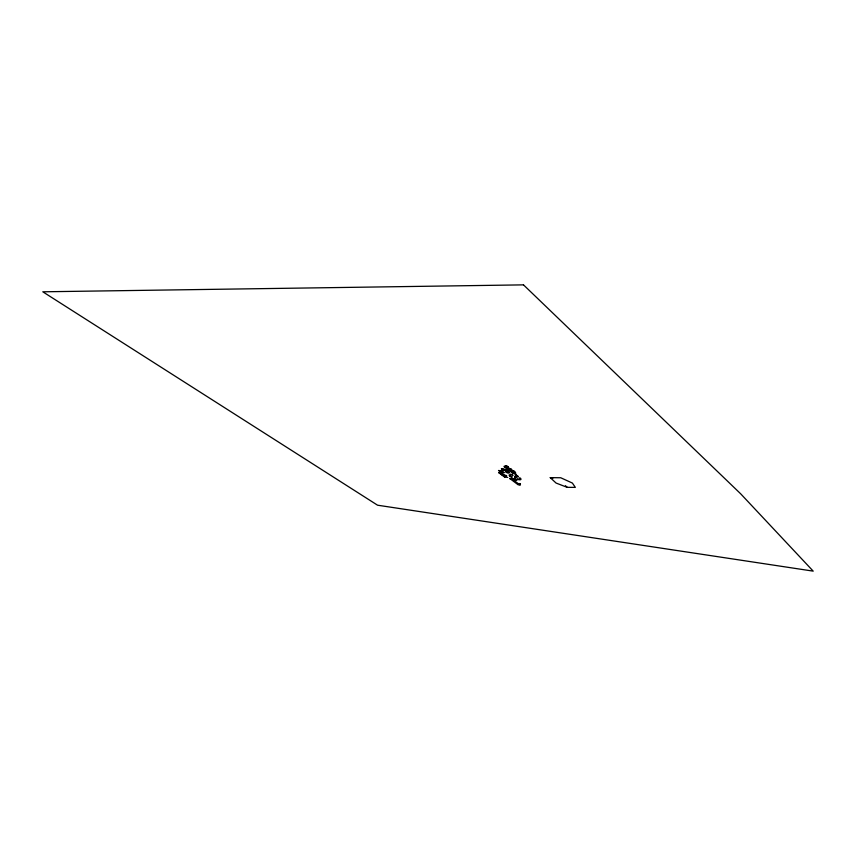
<?xml version="1.0" encoding="UTF-8"?>
<svg xmlns="http://www.w3.org/2000/svg" width="856" height="856" viewBox="0 0 856 856"><rect width="100%" height="100%" fill="white"/><g stroke="black" fill="none" stroke-linecap="round" stroke-linejoin="round"><path stroke-width="1.28" d="M516.371 475.722L518.383 476.653M517.152 475.658L516.671 475.294M518.372 476.835L517.334 475.84M517.805 476.193L516.853 476.086M516.446 479.938L513.728 479.414L516.949 480.312L514.392 479.799M514.991 476.749L514.873 477.134A2.6 0.696 19.2 0 0 515.558 477.52L516.607 477.648A2.6 0.696 19.3 0 0 515.933 477.188L514.948 476.803L515.537 476.856M513.247 478.932C511.053 477.916 518.319 479.702 513.311 478.986L512.979 478.461M513.921 479.317L513.204 479.06L515.922 479.617M505.179 470.351L503.05 469.142L505.2 470.233M503.777 469.323L506.987 470.682L505.532 469.388M502.333 469.067C509.491 473.432 496.384 466.156 503.542 470.072M515.269 479.103L515.141 478.622M506.046 470.34L503.895 469.259M517.687 478.921L518.576 479.67A4.879 1.305 19.2 0 0 520.726 478.675L520.544 478.258M517.602 479.146A3.766 1.006 19.2 0 0 519.517 478.258L519.603 478.033M506.495 471.164L506.442 472.073L507.758 472.384M508.871 472.512L508.828 471.859M512.059 477.027L509.919 476.343L512.091 476.953M513.557 471.784L513.942 470.693M506.024 472.02C505.682 469.933 506.217 473.336 507.704 472.801M506.442 472.073C507.276 469.933 506.923 473.026 506.442 471.303L508.753 472.073M504.034 474.577L500.888 474.192L502.558 475.433L505.853 475.262M507.608 471.292L506.335 471.624M507.779 477.391L504.719 477.049L503.05 475.808L506.185 476.193L506.345 475.626A2.878 1.787 -83.4 0 1 506.677 475.604M514.798 478.879L515.012 478.59M504.901 469.323L505.5 469.495M507.148 466.402L505.596 466.199L508.111 467.226A2.622 0.717 19.4 0 0 505.094 466.21L507.244 467.044M510.529 468.981L508.978 468.778L511.043 470.254L508.742 469.452L509.994 469.537M514.702 472.191L512.188 472.159L514.403 472.929L512.412 471.389L513.964 471.592M517.334 476.011L515.719 475.187M515.226 477.284L515.023 477.209M516.767 477.466L515.804 477.145A2.6 0.696 19.2 0 0 514.991 477.049L514.681 477.081M507.148 471.378L507.094 471.528M515.141 477.413L515.687 477.552A2.6 0.696 19.2 0 0 516.5 477.648L516.553 477.241M567.164 487.342L575.35 487.385L572.375 483.062L560.733 477.755L550.269 477.648L556.036 483.03L567.164 487.342L565.399 485.684M506.859 471.966L507.48 471.998M505.864 471.41L507.533 471.506M507.661 472.64L509.234 472.983L507.512 471.271L509.202 472.052M515.547 475.337L516.671 475.465M501.862 472.951L498.759 472.598L500.439 473.85L503.542 474.213M516.104 475.615L517.152 475.743M509.919 476.343L511.374 476.514M519.966 484.731L518.276 484.881L509.759 478.483L512.712 479.274M505.682 466.071L506.977 466.402M509.074 468.649L510.797 469.163M512.509 471.26L514.221 471.774M519.517 478.258L520.48 478.44M509.898 475.38L508.988 475.026L510.165 475.39M510.625 469.623L508.485 468.788A2.611 0.706 19.3 0 1 511.503 469.805L510.026 469.495M550.269 477.648L552.826 478.29M506.517 471.281L507.191 471.913M506.452 471.495L507.169 472.031M508.667 472.319L506.72 471.41M509.759 478.483L510.925 479.06M498.898 472.63L500.503 473.839M501.028 474.224L502.633 475.422M503.189 475.84L504.783 477.038M511.706 478.718L520.213 485.117M513.29 471.196A2.6 0.706 19.3 0 1 515.087 471.956M509.855 468.585A2.611 0.706 19.3 0 1 511.663 469.345M506.463 466.006A2.622 0.717 19.4 0 1 508.271 466.766M504.805 466.648L504.473 467.055A2.622 0.717 19.4 0 1 504.612 466.188L504.805 466.648M508.229 467.793L508.4 468.382A2.622 0.717 19.4 0 0 508.55 467.515L508.229 467.793M508.197 469.216L507.854 469.623A2.611 0.706 19.3 0 1 508.004 468.767L508.197 469.216M511.61 470.361L511.781 470.95A2.611 0.706 19.3 0 0 511.931 470.083L511.61 470.361M511.631 471.827L511.289 472.234A2.6 0.706 19.3 0 1 511.449 471.378L511.631 471.827M515.034 472.972L515.194 473.55A2.6 0.706 19.3 0 0 515.365 472.694L515.034 472.972M515.365 477.209L516.147 477.498L515.398 477.188M519.121 483.533L520.448 484.047L519.121 483.533M510.593 474.32L512.894 475.187L510.593 474.32M505.415 466.809L507.661 467.686L505.415 466.809M505.393 467.323L504.901 467.344A2.622 0.717 19.4 0 0 507.918 468.36L505.393 467.323M508.774 469.891L508.293 469.912A2.611 0.706 19.3 0 0 511.3 470.918L508.774 469.891M512.209 472.501L511.717 472.512A2.6 0.706 19.3 0 0 514.713 473.518L512.209 472.501M514.927 472.416L511.92 471.399A2.6 0.706 19.3 0 1 514.927 472.416M523.498 284.866L42.8 291.8L377.56 505.2L813.2 571.134L740.643 493.773L523.498 284.866M499.423 470.586L498.534 470.479L500.846 472.212L504.387 472.619L502.087 470.886L501.199 470.789L502.205 471.538L499.423 470.586M516.029 474.92L514.905 474.791L516.51 475.283L516.029 474.92"/></g></svg>
